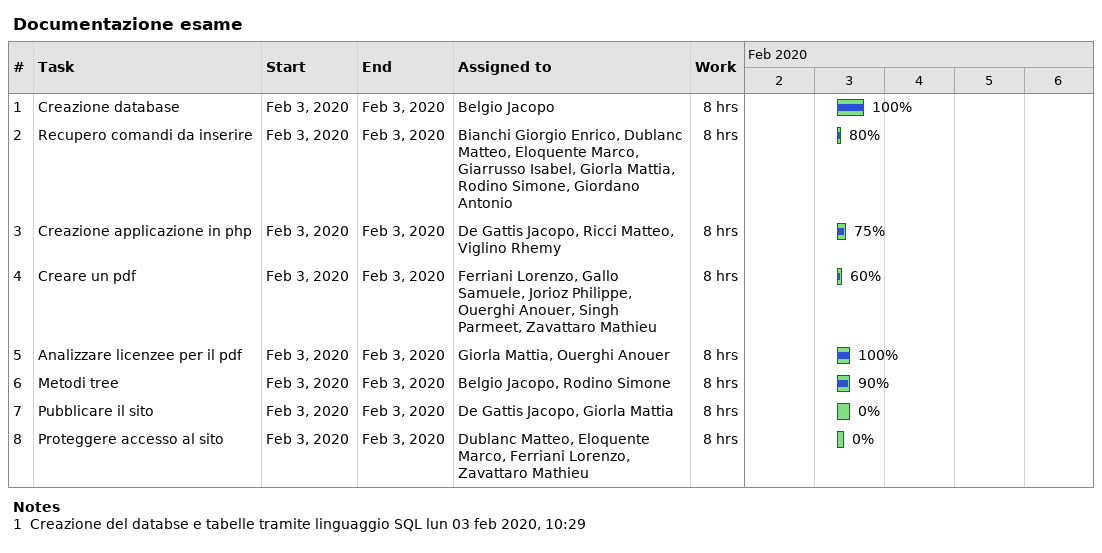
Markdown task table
Documentazione esame

| ID | Task | Start | Finish | Resources | % complete | Work (h) |
|---|---|---|---|---|---|---|
| 1 | Creazione database | 2020-02-03 | 2020-02-03 | Belgio Jacopo | 100 | 8 |
| 2 | Recupero comandi da inserire | 2020-02-03 | 2020-02-03 | Bianchi Giorgio Enrico, Dublanc Matteo, Eloquente Marco, Giarrusso Isabel, Giorla Mattia, Rodino Simone, Giordano Antonio | 80 | 8 |
| 3 | Creazione applicazione in php | 2020-02-03 | 2020-02-03 | De Gattis Jacopo, Ricci Matteo, Viglino Rhemy | 75 | 8 |
| 4 | Creare un pdf | 2020-02-03 | 2020-02-03 | Ferriani Lorenzo, Gallo Samuele, Jorioz Philippe, Ouerghi Anouer, Singh Parmeet, Zavattaro Mathieu | 60 | 8 |
| 5 | Analizzare licenzee per il pdf | 2020-02-03 | 2020-02-03 | Giorla Mattia, Ouerghi Anouer | 100 | 8 |
| 6 | Metodi tree | 2020-02-03 | 2020-02-03 | Belgio Jacopo, Rodino Simone | 90 | 8 |
| 7 | Pubblicare il sito | 2020-02-03 | 2020-02-03 | De Gattis Jacopo, Giorla Mattia | 0 | 8 |
| 8 | Proteggere accesso al sito | 2020-02-03 | 2020-02-03 | Dublanc Matteo, Eloquente Marco, Ferriani Lorenzo, Zavattaro Mathieu | 0 | 8 |

Notes
- 1: Creazione del databse e tabelle tramite linguaggio SQL lun 03 feb 2020, 10:29
